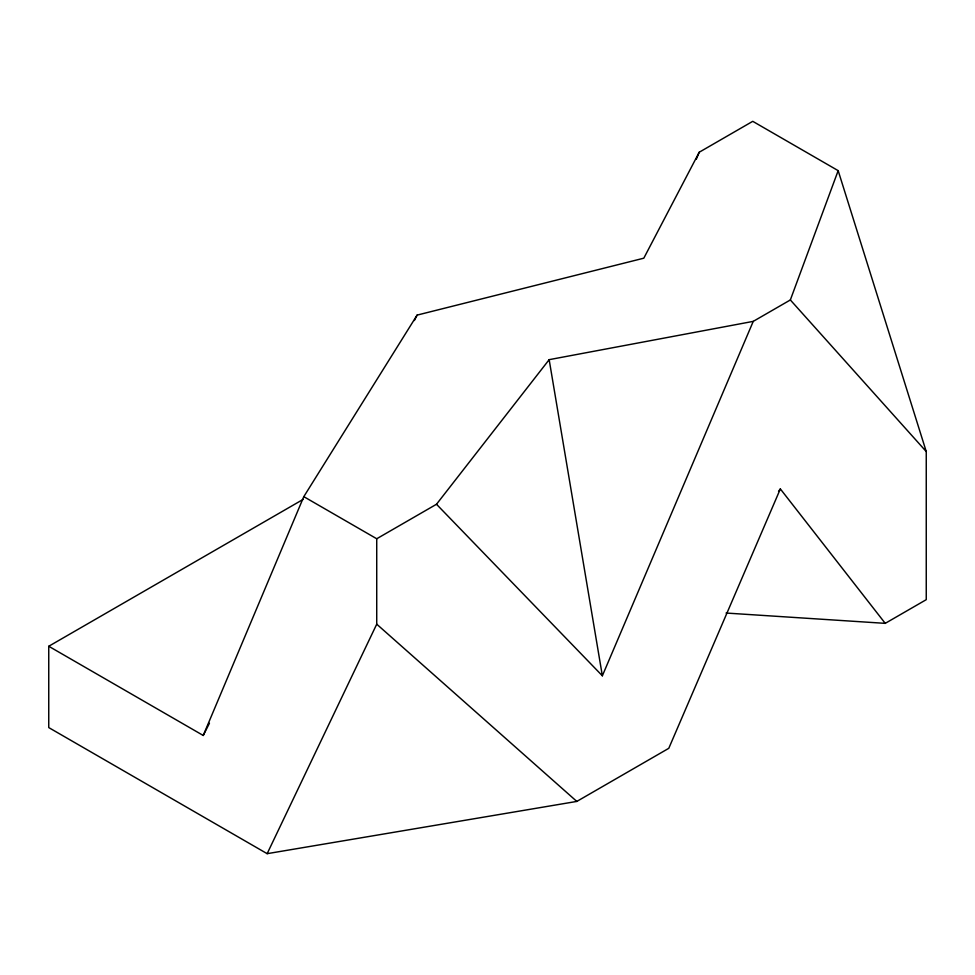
<?xml version="1.0" encoding="UTF-8"?>
<svg xmlns="http://www.w3.org/2000/svg" width="975" height="975" viewBox="0 0 975 975"><rect width="100%" height="100%" fill="white"/><g stroke="black" fill="none" stroke-linecap="round" stroke-linejoin="round"><path stroke-width="1.46" d="M303.798 496.653L376.728 538.761L436.495 504.258L549.157 359.665L753.248 321.372L790.347 299.959L838.171 170.649L752.749 121.327L699.209 152.246L643.805 258.192L417.105 315.108L303.798 496.653L203.239 735.467L48.75 646.267L48.75 727.582L267.15 853.673L576.81 801.426L668.777 748.325L780.353 488.926L885.239 623.354L926.25 599.674L926.25 451.571L838.171 170.649M696.296 159.278L699.209 152.246M436.495 504.258L602.355 675.797L753.248 321.372M267.15 853.673L376.728 624.171L376.728 538.761M203.239 735.467L209.442 723.255M414.351 320.531L417.105 315.108M778.537 491.339L780.353 488.926M48.75 646.267L303.079 499.432M726.07 613.043L885.239 623.354M376.728 624.171L576.81 801.426M790.347 299.959L926.25 451.571M549.157 359.665L602.355 675.797"/></g></svg>
